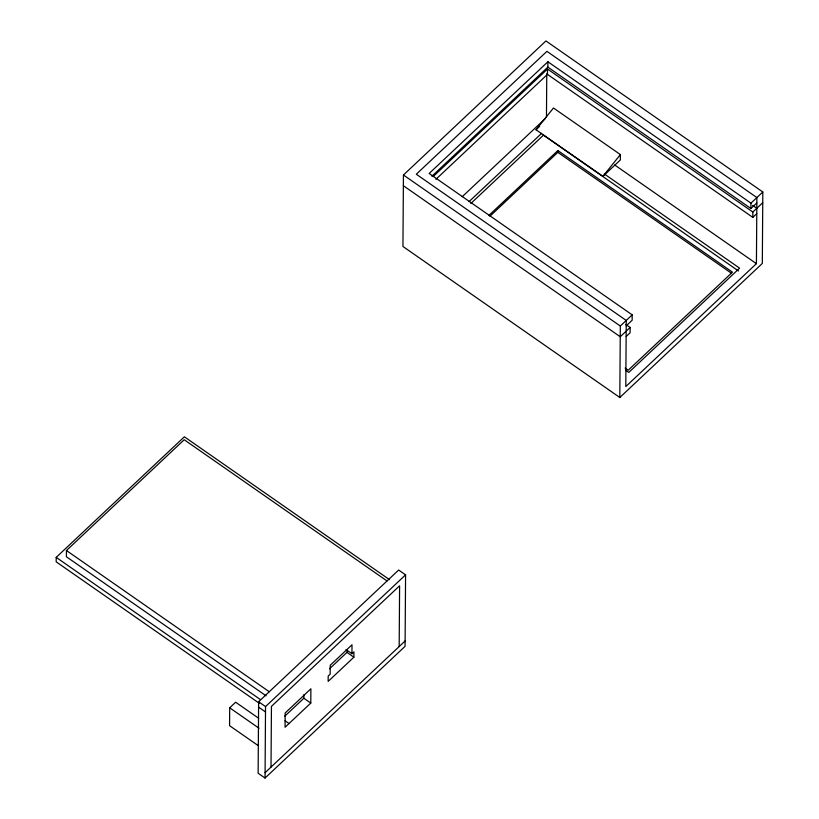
<?xml version="1.0" encoding="UTF-8"?>
<svg xmlns="http://www.w3.org/2000/svg" width="819" height="819" viewBox="0 0 819 819"><rect width="100%" height="100%" fill="white"/><g stroke="black" fill="none" stroke-linecap="round" stroke-linejoin="round"><path stroke-width="1.23" d="M389.537 579.678L184.377 436.803L56.214 557.37L56.183 561.834L259.551 703.46M387.029 580.968L184.214 439.731L66.452 550.511L66.411 556.756L266.083 695.822M258.712 718.294L235.637 702.221L229.699 707.811L229.576 725.675L257.893 745.392M258.62 701.76L258.128 773.228L265.049 778.05L405.077 646.324L405.579 574.856L398.658 570.034L258.62 701.76L265.54 706.582L265.049 778.05M271.017 767.106L271.447 706.357L399.6 585.8L399.181 646.549M284.817 716.164L303.869 698.249L303.89 694.676M310.79 703.071L310.892 688.779L285.166 712.98L285.063 727.272L310.79 703.071L303.869 698.249M329.504 668.806L346.959 652.385L346.98 650.245M351.945 653.705L352.006 644.778L330.231 665.253L330.17 674.191L328.194 676.054L328.153 681.408L353.88 657.207L353.921 651.842L351.945 653.705L346.007 649.58M403.439 175L402.938 246.468L619.819 397.502L762.315 263.452L762.817 191.984L545.935 40.95L403.439 175L620.311 326.034L619.819 397.502M546.457 117.465L546.764 73.69M547.461 74.375L547.501 69.011L752.845 212.019L752.804 217.373L547.461 74.375L435.913 179.31M547.87 67.117L547.901 61.763L750.941 203.153L750.9 208.517L547.87 67.117L431.9 176.208M489.885 216.277L557.831 152.354L557.852 150.563L732.452 272.164L628.193 370.249L625.102 368.089M620.392 154.586L620.352 159.951L602.917 176.351L536.005 129.75L553.48 107.995L620.392 154.586L602.917 176.351M625.941 324.529L630.139 327.446L630.098 332.811L626.136 336.527M547.901 61.763L429.156 173.474L632.186 314.865L632.155 320.229L626.218 325.808M756.418 263.677L756.879 197.574L546.918 51.351L416.298 174.232L626.248 320.454L625.788 386.558L756.418 263.677L614.7 164.988M433.159 176.576L547.501 69.011M462.162 196.765L545.536 118.335M536.005 129.75L539.68 126.3M468.98 201.689L541.625 133.343M470.812 203.501L543.458 135.166L738.523 271.007M488.963 215.366L557.852 150.563M620.311 326.034L632.186 314.865M750.941 203.153L762.817 191.984M750.9 208.517L756.838 202.928M630.139 327.446L620.239 336.752L403.368 185.718M752.845 212.019L762.735 202.702M752.804 217.373L756.766 213.646M265.54 706.582L405.579 574.856M265.08 772.686L405.118 640.96M752.6 205.364L756.797 208.292M604.309 173.956L739.598 268.171L628.767 372.43L625.798 370.362M557.831 152.354L731.398 273.218M346.959 652.385L353.88 657.207M66.452 550.511L269.267 691.748M56.214 557.37L260.329 699.518M285.063 720.792L289.025 723.546M258.589 707.125L265.51 711.946M229.699 707.811L259.07 728.255"/></g></svg>
